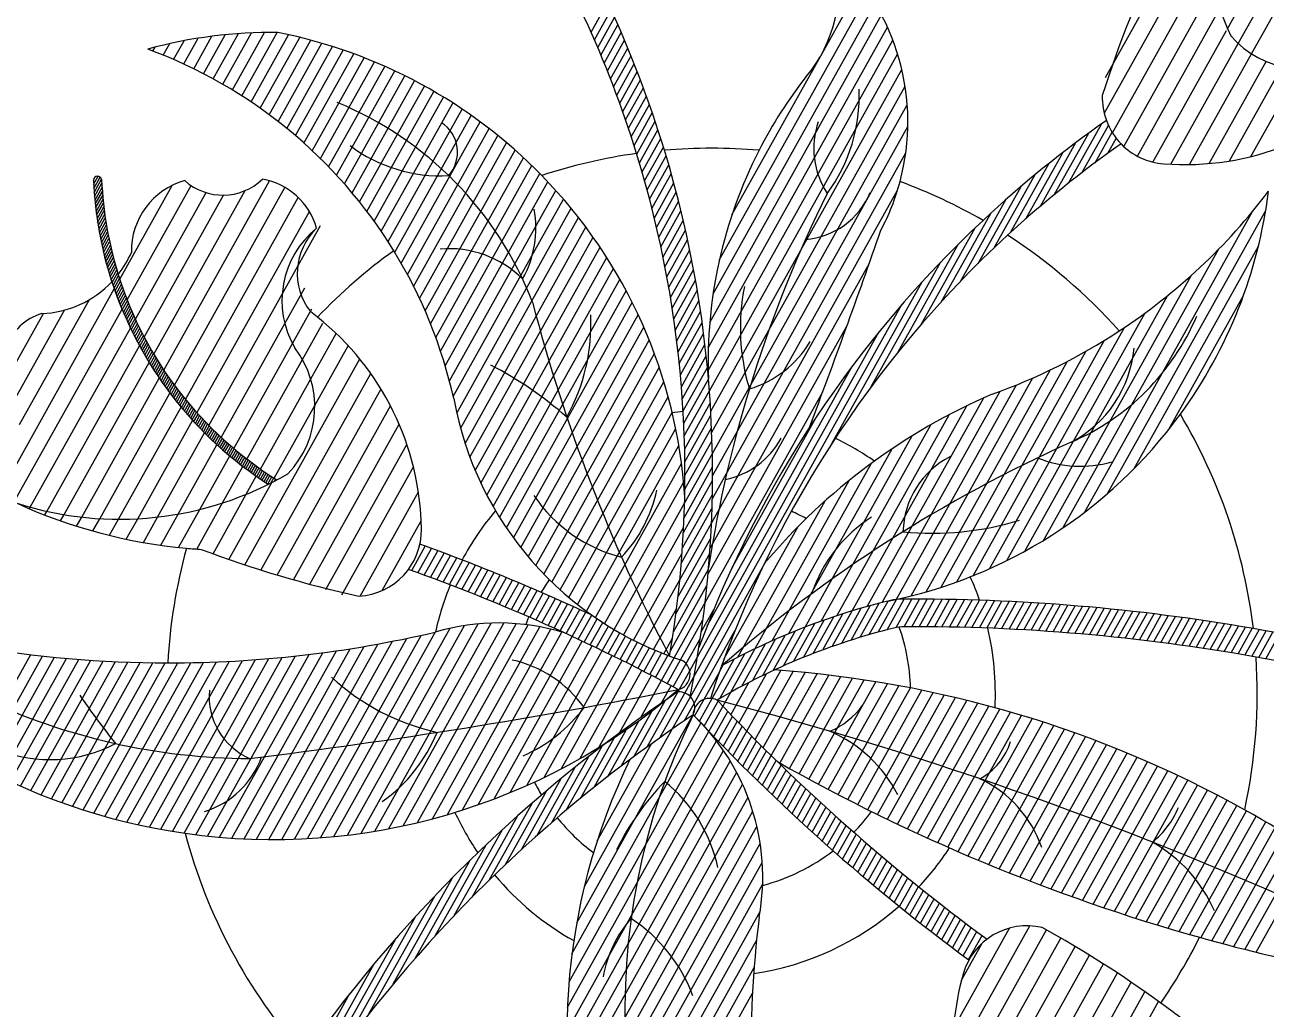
# Model space of a CAD drawing. Header units: inches. Extents: x 9636 to 21597, y -10243 to 557.
# Drawn here: x 14876.21 to 14882.52, y -8724.53 to -8719.52 of the extents above; entities that cross this region are included whole.
import ezdxf

# ---------------------------------------------------------------- set-up
doc = ezdxf.new("R2010")
doc.units = ezdxf.units.IN
doc.header["$MEASUREMENT"] = 0
for name, color, linetype in [('COTA', 254, 'Continuous'), ('vflor', 10, 'Continuous'), ('vflor2', 50, 'Continuous'), ('Vflores5', 230, 'Continuous'), ('vfolha', 72, 'Continuous'), ('vfolha3', 86, 'Continuous')]:
    doc.layers.add(name, color=color, linetype=linetype)

# ---------------------------------------------------------------- blocks, each defined once
blk = doc.blocks.new('FF')
at = {"layer": 'COTA', "color": 252, "linetype": 'Continuous', "lineweight": -3, "true_color": 0x939598}
for p, q in [((14879.8045, -8720.4885), (14880.4632, -8719.3095)), ((14879.7407, -8720.7178), (14880.4993, -8719.3601)), ((14879.7087, -8720.8902), (14880.5335, -8719.414)), ((14879.6919, -8721.0353), (14880.5657, -8719.4714)), ((14879.6847, -8721.1634), (14880.5957, -8719.5329)), ((14879.6841, -8721.2795), (14880.6231, -8719.599)), ((14879.6904, -8721.3834), (14880.6476, -8719.6703)), ((14879.6972, -8721.4865), (14880.6686, -8719.7478)), ((14879.7022, -8721.5927), (14880.6853, -8719.8331)), ((14879.7053, -8721.7023), (14880.6964, -8719.9284)), ((14879.7062, -8721.8157), (14880.6994, -8720.0382)), ((14879.7048, -8721.9334), (14880.6892, -8720.1716)), ((14879.7007, -8722.0559), (14880.6474, -8720.3615)), ((14879.6936, -8722.1837), (14880.5036, -8720.734)), ((14879.6831, -8722.3177), (14880.3894, -8721.0535)), ((14879.6685, -8722.459), (14880.2667, -8721.3883)), ((14879.649, -8722.6089), (14879.7125, -8722.4953))]:
    blk.add_line(p, q, dxfattribs=at)
at = {"layer": 'vflor', "color": 252, "linetype": 'Continuous', "lineweight": -3, "true_color": 0x939598}
for p, q in [((14881.7042, -8719.7887), (14882.1831, -8718.9315)), ((14881.6979, -8719.9726), (14882.1963, -8719.0807)), ((14882.4469, -8719.6684), (14882.7707, -8719.0887)), ((14881.7395, -8720.0708), (14882.2191, -8719.2126)), ((14882.3794, -8719.6164), (14882.6042, -8719.2141)), ((14881.7973, -8720.1402), (14882.2318, -8719.3625)), ((14882.325, -8719.5411), (14882.3883, -8719.4279)), ((14881.8664, -8720.1893), (14882.2691, -8719.4685)), ((14881.9459, -8720.2197), (14882.3196, -8719.5508)), ((14882.0363, -8720.2305), (14882.3794, -8719.6164)), ((14882.1319, -8720.2321), (14882.4469, -8719.6684)), ((14882.2314, -8720.2268), (14882.5215, -8719.7076)), ((14882.3352, -8720.2136), (14882.6033, -8719.7339)), ((14882.4442, -8720.1912), (14882.6931, -8719.7458)), ((14876.916, -8721.2775), (14877.4538, -8720.315)), ((14876.6919, -8720.8151), (14876.9586, -8720.3378)), ((14876.7297, -8720.9202), (14877.0547, -8720.3385)), ((14876.7714, -8721.0182), (14877.1309, -8720.3749)), ((14876.8166, -8721.11), (14877.2202, -8720.3876)), ((14876.8649, -8721.1963), (14877.3297, -8720.3644)), ((14876.9698, -8721.354), (14877.5317, -8720.3483)), ((14877.0259, -8721.4263), (14877.5996, -8720.3995)), ((14877.0843, -8721.4945), (14877.6563, -8720.4708)), ((14877.5181, -8720.8908), (14877.7132, -8720.5415)), ((14876.0735, -8721.9219), (14876.6642, -8720.8646)), ((14877.1448, -8721.5588), (14877.5181, -8720.8908)), ((14877.5313, -8721.0398), (14877.6326, -8720.8585)), ((14876.1826, -8721.554), (14876.5373, -8720.9191)), ((14876.1098, -8721.3389), (14876.305, -8720.9895)), ((14876.1506, -8721.9566), (14876.7034, -8720.9673)), ((14876.1544, -8721.4316), (14876.4112, -8720.9721)), ((14877.5704, -8721.1426), (14877.6693, -8720.9656)), ((14876.237, -8721.9747), (14876.7462, -8721.0634)), ((14877.2074, -8721.6194), (14877.5313, -8721.0398)), ((14877.6215, -8721.2238), (14877.7252, -8721.0382)), ((14877.272, -8721.6765), (14877.5704, -8721.1426)), ((14877.663, -8721.3222), (14877.7924, -8721.0906)), ((14876.3217, -8721.9958), (14876.7923, -8721.1536)), ((14877.6837, -8721.4579), (14877.8539, -8721.1532)), ((14876.4088, -8722.0126), (14876.8413, -8721.2385)), ((14877.3277, -8722.2677), (14877.9126, -8721.2209)), ((14877.3386, -8721.7302), (14877.6215, -8721.2238)), ((14876.4983, -8722.0251), (14876.8931, -8721.3186)), ((14877.407, -8721.7804), (14877.663, -8721.3222)), ((14877.4094, -8722.2942), (14877.9681, -8721.2942)), ((14876.5904, -8722.033), (14876.9473, -8721.3942)), ((14877.4918, -8722.3195), (14878.0204, -8721.3735)), ((14876.6853, -8722.0359), (14877.0039, -8721.4657)), ((14877.4772, -8721.8274), (14877.6837, -8721.4579)), ((14877.5748, -8722.3437), (14878.0688, -8721.4594)), ((14876.7832, -8722.0333), (14877.0626, -8721.5332)), ((14877.6584, -8722.3667), (14878.113, -8721.553)), ((14876.8845, -8722.0247), (14877.1235, -8721.597)), ((14877.74, -8722.3934), (14878.1523, -8721.6555)), ((14876.9896, -8722.0093), (14877.1864, -8721.6572)), ((14877.0992, -8721.9859), (14877.2512, -8721.7139)), ((14877.2139, -8721.9532), (14877.3179, -8721.7673)), ((14877.821, -8722.4211), (14878.1854, -8721.7689)), ((14877.3352, -8721.9089), (14877.3864, -8721.8173)), ((14877.2466, -8722.2401), (14877.465, -8721.8493)), ((14877.9142, -8722.427), (14878.2107, -8721.8963)), ((14877.0831, -8722.1875), (14877.2139, -8721.9532)), ((14877.1662, -8722.2114), (14877.3352, -8721.9089)), ((14876.2327, -8721.9824), (14876.237, -8721.9747)), ((14876.3114, -8722.0143), (14876.3217, -8721.9958)), ((14876.3914, -8722.0438), (14876.4088, -8722.0126)), ((14876.4727, -8722.0709), (14876.4983, -8722.0251)), ((14876.5555, -8722.0955), (14876.5904, -8722.033)), ((14876.7252, -8722.1371), (14876.7832, -8722.0333)), ((14876.8123, -8722.154), (14876.8845, -8722.0247)), ((14876.9009, -8722.168), (14876.9896, -8722.0093)), ((14876.9912, -8722.1792), (14877.0992, -8721.9859)), ((14876.6396, -8722.1176), (14876.6853, -8722.0359)), ((14878.0266, -8722.3985), (14878.225, -8722.0434)), ((14880.9296, -8724.8018), (14881.3196, -8724.1037)), ((14880.9317, -8724.6254), (14881.2167, -8724.1152)), ((14880.9447, -8724.9475), (14881.4045, -8724.1246)), ((14880.9705, -8725.074), (14881.4777, -8724.1662)), ((14880.972, -8724.3806), (14881.0773, -8724.192)), ((14881.004, -8725.1867), (14881.5504, -8724.2089)), ((14881.0436, -8725.2886), (14881.6224, -8724.2527)), ((14881.0881, -8725.3817), (14881.6938, -8724.2975)), ((14881.4704, -8724.8701), (14881.7647, -8724.3434)), ((14881.606, -8724.8001), (14881.8349, -8724.3904)), ((14881.713, -8724.7813), (14881.9045, -8724.4385)), ((14881.8159, -8724.7698), (14881.9736, -8724.4877))]:
    blk.add_line(p, q, dxfattribs=at)
at = {"layer": 'vflor', "color": 252, "lineweight": -3, "true_color": 0x939598}
for centre, radius, start, end in [((14883.8861, -8718.8566), 1.7046, 157.05329, 205.02405), ((14887.178, -8721.619), 5.7583, 154.09328, 162.43063), ((14882.713, -8719.2527), 0.4935, 221.17649, 302.17519), ((14882.107, -8718.8283), 1.404, 265.64065, 318.02258), ((14882.0256, -8719.8917), 0.3375, 178.14319, 200.25563), ((14882.0256, -8719.8917), 0.3375, 224.24013, 265.69533), ((14877.1241, -8720.672), 0.373, 105.8541, 181.10182), ((14877.216, -8720.0981), 0.2895, 227.98115, 313.96823), ((14877.3566, -8720.6508), 0.3496, 15.781, 80.04109), ((14877.99, -8720.924), 0.4731, 128.8848, 210.51097), ((14877.9096, -8720.7848), 0.3152, 133.41083, 218.53825), ((14876.2743, -8720.4694), 0.521, 321.88237, 336.24752), ((14876.2743, -8720.4694), 0.521, 272.31267, 316.46172), ((14876.3753, -8721.2563), 0.2781, 106.71569, 213.22653), ((14876.8223, -8722.1057), 1.404, 51.42971, 53.21682), ((14876.8223, -8722.1057), 1.404, 0.8349, 51.42971), ((14877.1902, -8721.4638), 0.4935, 316.37073, 37.36943), ((14876.6895, -8720.3313), 1.7046, 252.24753, 300.2183), ((14877.2749, -8719.5264), 2.668, 245.53103, 264.76818), ((14877.8888, -8722.0904), 0.3375, 273.33743, 0.88958), ((14877.2749, -8719.5264), 2.668, 264.76818, 266.36866), ((14879.1425, -8716.8028), 5.7583, 249.28752, 257.62488), ((14881.3052, -8724.4409), 0.3375, 76.78647, 164.33861), ((14878.5972, -8729.1523), 5.7583, 53.95722, 61.07391), ((14882.3318, -8724.7301), 1.404, 164.28393, 205.57582), ((14878.5972, -8729.1523), 5.7583, 52.73656, 53.95722)]:
    blk.add_arc(centre, radius, start, end, dxfattribs=at)
at = {"layer": 'vflor2', "color": 252, "linetype": 'Continuous', "lineweight": -3, "true_color": 0x939598}
for p, q in [((14876.5579, -8720.3119), (14876.5677, -8720.2946)), ((14876.559, -8720.3331), (14876.5822, -8720.2915)), ((14876.5603, -8720.3538), (14876.5925, -8720.2961)), ((14876.5617, -8720.3742), (14876.5996, -8720.3065)), ((14876.5634, -8720.3943), (14876.6008, -8720.3274)), ((14876.5652, -8720.4141), (14876.602, -8720.3482)), ((14876.5672, -8720.4335), (14876.6035, -8720.3686)), ((14876.5694, -8720.4527), (14876.6051, -8720.3888)), ((14876.5717, -8720.4716), (14876.6069, -8720.4085)), ((14876.5741, -8720.4902), (14876.6089, -8720.428)), ((14876.5768, -8720.5085), (14876.611, -8720.4472)), ((14876.5795, -8720.5266), (14876.6133, -8720.4661)), ((14876.5824, -8720.5445), (14876.6158, -8720.4847)), ((14876.5854, -8720.5621), (14876.6184, -8720.503)), ((14876.5886, -8720.5795), (14876.6212, -8720.5211)), ((14876.5918, -8720.5967), (14876.6241, -8720.5389)), ((14876.5952, -8720.6137), (14876.6271, -8720.5566)), ((14876.5987, -8720.6304), (14876.6303, -8720.5739)), ((14876.6023, -8720.647), (14876.6336, -8720.5911)), ((14876.606, -8720.6634), (14876.637, -8720.608)), ((14876.6099, -8720.6795), (14876.6405, -8720.6247)), ((14876.6138, -8720.6956), (14876.6441, -8720.6413)), ((14876.6178, -8720.7114), (14876.6479, -8720.6576)), ((14876.6219, -8720.727), (14876.6517, -8720.6737)), ((14876.6261, -8720.7425), (14876.6557, -8720.6897)), ((14876.6304, -8720.7579), (14876.6597, -8720.7055)), ((14876.6348, -8720.773), (14876.6639, -8720.7211)), ((14876.6393, -8720.788), (14876.6681, -8720.7365)), ((14876.6439, -8720.8029), (14876.6724, -8720.7518)), ((14876.6485, -8720.8176), (14876.6769, -8720.7669)), ((14876.6533, -8720.8322), (14876.6814, -8720.7818)), ((14876.6581, -8720.8466), (14876.686, -8720.7966)), ((14876.663, -8720.8609), (14876.6907, -8720.8113)), ((14876.6679, -8720.875), (14876.6954, -8720.8258)), ((14876.6729, -8720.889), (14876.7003, -8720.8401)), ((14876.6781, -8720.9029), (14876.7052, -8720.8544)), ((14876.6832, -8720.9167), (14876.7102, -8720.8684)), ((14876.6885, -8720.9303), (14876.7153, -8720.8824)), ((14876.6938, -8720.9438), (14876.7204, -8720.8962)), ((14876.6992, -8720.9572), (14876.7256, -8720.9099)), ((14876.7047, -8720.9704), (14876.7309, -8720.9234)), ((14876.7102, -8720.9836), (14876.7363, -8720.9368)), ((14876.7158, -8720.9966), (14876.7417, -8720.9501)), ((14876.7214, -8721.0095), (14876.7472, -8720.9633)), ((14876.7271, -8721.0223), (14876.7528, -8720.9764)), ((14876.7329, -8721.035), (14876.7584, -8720.9893)), ((14876.7387, -8721.0476), (14876.7641, -8721.0022)), ((14876.7446, -8721.0601), (14876.7699, -8721.0149)), ((14876.7506, -8721.0725), (14876.7757, -8721.0275)), ((14876.7566, -8721.0848), (14876.7816, -8721.04)), ((14876.7626, -8721.0969), (14876.7875, -8721.0524)), ((14876.7688, -8721.109), (14876.7935, -8721.0647)), ((14876.7749, -8721.121), (14876.7996, -8721.0769)), ((14876.7812, -8721.1329), (14876.8057, -8721.0889)), ((14876.7874, -8721.1447), (14876.8119, -8721.1009)), ((14876.7938, -8721.1563), (14876.8181, -8721.1128)), ((14876.8002, -8721.1679), (14876.8244, -8721.1246)), ((14876.8066, -8721.1794), (14876.8307, -8721.1363)), ((14876.8131, -8721.1909), (14876.8371, -8721.1479)), ((14876.8196, -8721.2022), (14876.8435, -8721.1594)), ((14876.8262, -8721.2134), (14876.85, -8721.1708)), ((14876.8329, -8721.2245), (14876.8566, -8721.1821)), ((14876.8396, -8721.2356), (14876.8632, -8721.1933)), ((14876.8463, -8721.2466), (14876.8698, -8721.2045)), ((14876.8531, -8721.2575), (14876.8765, -8721.2155)), ((14876.8599, -8721.2683), (14876.8833, -8721.2265)), ((14876.8668, -8721.279), (14876.8901, -8721.2373)), ((14876.8737, -8721.2896), (14876.8969, -8721.2481)), ((14876.8807, -8721.3002), (14876.9038, -8721.2588)), ((14876.8877, -8721.3106), (14876.9107, -8721.2694)), ((14876.8947, -8721.321), (14876.9177, -8721.2799)), ((14876.9018, -8721.3314), (14876.9247, -8721.2904)), ((14876.909, -8721.3416), (14876.9318, -8721.3008)), ((14876.9162, -8721.3518), (14876.9389, -8721.3111)), ((14876.9234, -8721.3618), (14876.9461, -8721.3213)), ((14876.9307, -8721.3718), (14876.9533, -8721.3314)), ((14876.938, -8721.3818), (14876.9605, -8721.3414)), ((14876.9454, -8721.3916), (14876.9678, -8721.3514)), ((14876.9528, -8721.4014), (14876.9752, -8721.3613)), ((14876.9602, -8721.4111), (14876.9826, -8721.3711)), ((14876.9677, -8721.4208), (14876.99, -8721.3809)), ((14876.9752, -8721.4303), (14876.9974, -8721.3905)), ((14876.9828, -8721.4398), (14877.0049, -8721.4001)), ((14876.9904, -8721.4492), (14877.0125, -8721.4097)), ((14876.998, -8721.4586), (14877.0201, -8721.4191)), ((14877.0057, -8721.4679), (14877.0277, -8721.4285)), ((14877.0134, -8721.4771), (14877.0354, -8721.4378)), ((14877.0212, -8721.4862), (14877.0431, -8721.447)), ((14877.029, -8721.4953), (14877.0508, -8721.4562)), ((14877.0368, -8721.5043), (14877.0586, -8721.4653)), ((14877.0447, -8721.5132), (14877.0664, -8721.4743)), ((14877.0526, -8721.5221), (14877.0743, -8721.4833)), ((14877.0606, -8721.5309), (14877.0822, -8721.4921)), ((14877.0685, -8721.5396), (14877.0901, -8721.501)), ((14877.0766, -8721.5483), (14877.0981, -8721.5097)), ((14877.0846, -8721.5569), (14877.1061, -8721.5184)), ((14877.0927, -8721.5654), (14877.1142, -8721.527)), ((14877.1009, -8721.5739), (14877.1223, -8721.5355)), ((14877.109, -8721.5823), (14877.1304, -8721.544)), ((14877.1172, -8721.5906), (14877.1386, -8721.5524)), ((14877.1255, -8721.5989), (14877.1468, -8721.5608)), ((14877.1337, -8721.6071), (14877.155, -8721.569)), ((14877.1421, -8721.6153), (14877.1633, -8721.5773)), ((14877.1504, -8721.6234), (14877.1716, -8721.5854)), ((14877.1588, -8721.6314), (14877.18, -8721.5935)), ((14877.1672, -8721.6394), (14877.1883, -8721.6015)), ((14877.1756, -8721.6473), (14877.1968, -8721.6095)), ((14877.1841, -8721.6551), (14877.2052, -8721.6174)), ((14877.1927, -8721.6629), (14877.2137, -8721.6252)), ((14877.2012, -8721.6706), (14877.2222, -8721.633)), ((14877.2098, -8721.6783), (14877.2308, -8721.6407)), ((14877.2184, -8721.6859), (14877.2394, -8721.6483)), ((14877.2271, -8721.6934), (14877.248, -8721.6559)), ((14877.2358, -8721.7009), (14877.2567, -8721.6634)), ((14877.2445, -8721.7083), (14877.2654, -8721.6709)), ((14877.2533, -8721.7156), (14877.2741, -8721.6783)), ((14877.262, -8721.7229), (14877.2829, -8721.6856)), ((14877.2709, -8721.7302), (14877.2917, -8721.6929)), ((14877.2797, -8721.7373), (14877.3005, -8721.7001)), ((14877.2886, -8721.7444), (14877.3094, -8721.7073)), ((14877.2975, -8721.7515), (14877.3183, -8721.7143)), ((14877.3065, -8721.7585), (14877.3272, -8721.7214)), ((14877.3155, -8721.7654), (14877.3362, -8721.7283)), ((14877.3245, -8721.7723), (14877.3452, -8721.7353)), ((14877.3336, -8721.7791), (14877.3542, -8721.7421)), ((14877.3426, -8721.7859), (14877.3633, -8721.7489)), ((14877.3518, -8721.7926), (14877.3724, -8721.7556)), ((14877.3609, -8721.7993), (14877.3816, -8721.7623)), ((14877.3701, -8721.8058), (14877.3907, -8721.7689)), ((14877.3793, -8721.8124), (14877.3999, -8721.7755)), ((14877.3886, -8721.8188), (14877.4092, -8721.782)), ((14877.3978, -8721.8253), (14877.4184, -8721.7884)), ((14877.4072, -8721.8316), (14877.4277, -8721.7948)), ((14877.4165, -8721.8379), (14877.4371, -8721.8011)), ((14877.4259, -8721.8442), (14877.4464, -8721.8074)), ((14877.4353, -8721.8504), (14877.4558, -8721.8136)), ((14877.4447, -8721.8565), (14877.4653, -8721.8197)), ((14877.4603, -8721.8517), (14877.4747, -8721.8258)), ((14877.4783, -8721.8424), (14877.4842, -8721.8318))]:
    blk.add_line(p, q, dxfattribs=at)
at = {"layer": 'vflor2', "color": 252, "lineweight": -3, "true_color": 0x939598}
for centre, radius, start, end in [((14876.579, -8720.3128), 0.0215, 14.40115, 170.54286), ((14878.4969, -8720.2255), 1.9409, 182.472, 198.09177), ((14878.4969, -8720.2255), 1.8989, 182.472, 197.32419), ((14878.4969, -8720.2255), 1.9409, 198.09177, 237.26438), ((14878.4969, -8720.2255), 1.8989, 197.32419, 238.00077)]:
    blk.add_arc(centre, radius, start, end, dxfattribs=at)
at = {"layer": 'Vflores5', "color": 252, "lineweight": -3, "true_color": 0x939598}
blk.add_arc((14882.0256, -8719.8917), 0.3375, 200.25563, 224.24013, dxfattribs=at)
at = {"layer": 'vfolha', "color": 252, "linetype": 'Continuous', "lineweight": -3, "true_color": 0x939598}
for p, q in [((14877.1181, -8719.77), (14877.2287, -8719.572)), ((14877.1676, -8719.7964), (14877.2962, -8719.5663)), ((14877.2166, -8719.824), (14877.3626, -8719.5626)), ((14877.2649, -8719.8526), (14877.428, -8719.5608)), ((14877.3126, -8719.8824), (14877.4923, -8719.5607)), ((14877.3597, -8719.9133), (14877.5503, -8719.572)), ((14876.8608, -8719.6547), (14876.872, -8719.6346)), ((14876.9135, -8719.6755), (14876.9462, -8719.617)), ((14876.9656, -8719.6974), (14877.0189, -8719.6021)), ((14877.0171, -8719.7205), (14877.0901, -8719.5898)), ((14877.0679, -8719.7447), (14877.16, -8719.5798)), ((14877.4061, -8719.9453), (14877.6073, -8719.5853)), ((14877.4519, -8719.9785), (14877.6635, -8719.5997)), ((14877.4971, -8720.0128), (14877.7192, -8719.6153)), ((14877.5416, -8720.0482), (14877.7741, -8719.632)), ((14877.5855, -8720.0849), (14877.8285, -8719.6499)), ((14877.6287, -8720.1227), (14877.8822, -8719.669)), ((14877.6712, -8720.1617), (14877.9352, -8719.6891)), ((14877.713, -8720.2019), (14877.9877, -8719.7103)), ((14877.7542, -8720.2434), (14878.0396, -8719.7326)), ((14877.7946, -8720.2861), (14878.0908, -8719.756)), ((14877.8344, -8720.3302), (14878.1415, -8719.7805)), ((14877.8733, -8720.3755), (14878.1915, -8719.8061)), ((14877.9116, -8720.4223), (14878.241, -8719.8327)), ((14877.949, -8720.4704), (14878.2898, -8719.8604)), ((14877.9856, -8720.52), (14878.3381, -8719.8892)), ((14878.0214, -8720.5711), (14878.3858, -8719.919)), ((14878.0563, -8720.6238), (14878.4328, -8719.9499)), ((14878.0903, -8720.6781), (14878.4793, -8719.9819)), ((14878.1233, -8720.7341), (14878.5251, -8720.015)), ((14878.1554, -8720.7918), (14878.5703, -8720.0492)), ((14878.1864, -8720.8514), (14878.615, -8720.0844)), ((14878.2164, -8720.913), (14878.659, -8720.1208)), ((14878.2451, -8720.9767), (14878.7023, -8720.1584)), ((14878.2726, -8721.0425), (14878.745, -8720.1971)), ((14878.2988, -8721.1108), (14878.7871, -8720.2369)), ((14878.3236, -8721.1816), (14878.8285, -8720.2779)), ((14878.3468, -8721.2552), (14878.8692, -8720.3202)), ((14878.3683, -8721.3318), (14878.9093, -8720.3636)), ((14878.388, -8721.4117), (14878.9486, -8720.4084)), ((14878.4054, -8721.4958), (14878.9872, -8720.4544)), ((14878.4253, -8721.5752), (14879.0251, -8720.5018)), ((14881.597, -8722.0008), (14882.4519, -8720.4708)), ((14881.7151, -8721.9046), (14882.5189, -8720.4661)), ((14878.4479, -8721.65), (14879.0622, -8720.5505)), ((14878.4727, -8721.7207), (14879.0985, -8720.6006)), ((14878.4995, -8721.7879), (14879.134, -8720.6522)), ((14878.5281, -8721.8518), (14879.1687, -8720.7053)), ((14881.4893, -8722.0785), (14882.2815, -8720.6607)), ((14881.8502, -8721.778), (14882.4818, -8720.6475)), ((14878.5584, -8721.9127), (14879.2025, -8720.76)), ((14878.5902, -8721.9709), (14879.2354, -8720.8163)), ((14881.3887, -8722.1434), (14882.1425, -8720.7943)), ((14878.6234, -8722.0266), (14879.2673, -8720.8743)), ((14882.024, -8721.582), (14882.406, -8720.8983)), ((14878.658, -8722.0799), (14879.2982, -8720.9341)), ((14881.2935, -8722.1986), (14882.0194, -8720.8995)), ((14878.6938, -8722.1309), (14879.328, -8720.9958)), ((14881.2027, -8722.2461), (14881.9063, -8720.9867)), ((14878.7308, -8722.1798), (14879.3568, -8721.0595)), ((14881.1153, -8722.2873), (14881.8004, -8721.0611)), ((14878.769, -8722.2267), (14879.3843, -8721.1254)), ((14881.0309, -8722.3232), (14881.7, -8721.1256)), ((14878.8082, -8722.2716), (14879.4106, -8721.1935)), ((14880.9491, -8722.3544), (14881.604, -8721.1823)), ((14878.8485, -8722.3146), (14879.4355, -8721.264)), ((14880.7921, -8722.4052), (14881.4224, -8721.2772)), ((14880.8696, -8722.3816), (14881.5117, -8721.2325)), ((14878.8898, -8722.3559), (14879.4589, -8721.3372)), ((14880.7164, -8722.4256), (14881.3357, -8721.3171)), ((14880.5687, -8722.4596), (14881.1692, -8721.3849)), ((14880.6425, -8722.4426), (14881.2514, -8721.3528)), ((14878.9321, -8722.3953), (14879.4808, -8721.4132)), ((14880.4163, -8722.5022), (14880.9992, -8721.4589)), ((14880.4931, -8722.4798), (14881.0862, -8721.4182)), ((14878.9753, -8722.4331), (14879.5009, -8721.4924)), ((14880.3381, -8722.527), (14880.9095, -8721.5042)), ((14879.0195, -8722.4691), (14879.519, -8721.5751)), ((14880.2585, -8722.5543), (14880.8168, -8721.555)), ((14880.1774, -8722.5843), (14880.7206, -8721.6122)), ((14879.0646, -8722.5035), (14879.535, -8721.6616)), ((14880.0946, -8722.6174), (14880.62, -8721.677)), ((14879.1106, -8722.5362), (14879.5485, -8721.7525)), ((14880.0099, -8722.6538), (14880.5141, -8721.7515)), ((14879.9232, -8722.6939), (14880.4012, -8721.8384)), ((14879.1576, -8722.5674), (14879.5592, -8721.8485)), ((14879.2054, -8722.5969), (14879.5641, -8721.9549)), ((14879.8342, -8722.7381), (14880.2787, -8721.9425)), ((14879.2541, -8722.6248), (14879.5594, -8722.0785)), ((14879.7644, -8722.7479), (14880.1414, -8722.0731)), ((14879.3038, -8722.6511), (14879.5515, -8722.2078)), ((14879.9604, -8722.2819), (14879.9761, -8722.2537)), ((14879.3543, -8722.6759), (14879.5399, -8722.3437)), ((14879.4057, -8722.699), (14879.5239, -8722.4874)), ((14877.7809, -8723.6496), (14878.3729, -8722.5901)), ((14877.8494, -8723.6422), (14878.4447, -8722.5767)), ((14877.9188, -8723.633), (14878.5138, -8722.5682)), ((14877.9892, -8723.6222), (14878.5804, -8722.5641)), ((14878.0607, -8723.6095), (14878.6449, -8722.5638)), ((14878.1332, -8723.5949), (14878.7075, -8722.567)), ((14878.2068, -8723.5782), (14878.7682, -8722.5734)), ((14878.2817, -8723.5594), (14878.8273, -8722.5828)), ((14878.3578, -8723.5382), (14878.8848, -8722.5951)), ((14877.5153, -8723.6645), (14878.0785, -8722.6566)), ((14877.5805, -8723.6629), (14878.151, -8722.6419)), ((14877.6465, -8723.66), (14878.2241, -8722.6263)), ((14877.7133, -8723.6556), (14878.2978, -8722.6093)), ((14878.4354, -8723.5145), (14878.9407, -8722.6101)), ((14878.5145, -8723.488), (14878.9928, -8722.632)), ((14878.5953, -8723.4586), (14879.0438, -8722.6558)), ((14879.458, -8722.7205), (14879.5027, -8722.6404)), ((14875.9357, -8723.2678), (14876.2392, -8722.7245)), ((14877.1389, -8723.6473), (14877.6551, -8722.7234)), ((14877.2, -8723.6531), (14877.7244, -8722.7146)), ((14877.2617, -8723.6578), (14877.7941, -8722.7049)), ((14877.3241, -8723.6614), (14877.8644, -8722.6943)), ((14877.3871, -8723.6637), (14877.9352, -8722.6827)), ((14877.4508, -8723.6647), (14878.0065, -8722.6701)), ((14878.6779, -8723.4259), (14879.0947, -8722.6799)), ((14878.7625, -8723.3895), (14879.1454, -8722.7043)), ((14878.8494, -8723.3491), (14879.196, -8722.729)), ((14875.9851, -8723.2946), (14876.2997, -8722.7314)), ((14876.0349, -8723.3205), (14876.3605, -8722.7377)), ((14876.0853, -8723.3455), (14876.4216, -8722.7435)), ((14876.1361, -8723.3697), (14876.4831, -8722.7485)), ((14876.1874, -8723.393), (14876.545, -8722.753)), ((14876.2392, -8723.4154), (14876.6071, -8722.7569)), ((14876.2915, -8723.4369), (14876.6697, -8722.7601)), ((14876.3443, -8723.4575), (14876.7326, -8722.7626)), ((14876.3976, -8723.4773), (14876.7959, -8722.7645)), ((14876.4514, -8723.4961), (14876.8595, -8722.7658)), ((14876.5058, -8723.514), (14876.9235, -8722.7663)), ((14876.5606, -8723.531), (14876.9879, -8722.7662)), ((14876.6159, -8723.5471), (14877.0527, -8722.7653)), ((14876.6718, -8723.5622), (14877.1179, -8722.7637)), ((14876.7282, -8723.5764), (14877.1836, -8722.7614)), ((14876.7852, -8723.5895), (14877.2496, -8722.7584)), ((14876.8427, -8723.6017), (14877.3161, -8722.7546)), ((14876.9008, -8723.6129), (14877.383, -8722.75)), ((14876.9594, -8723.6231), (14877.4503, -8722.7446)), ((14877.0187, -8723.6322), (14877.5181, -8722.7383)), ((14877.0785, -8723.6403), (14877.5864, -8722.7313)), ((14878.9389, -8723.3041), (14879.2463, -8722.7539)), ((14879.0314, -8723.2537), (14879.2966, -8722.7791)), ((14879.1274, -8723.1971), (14879.3467, -8722.8046)), ((14879.2332, -8723.1229), (14879.3966, -8722.8304)), ((14879.8404, -8723.0722), (14879.9803, -8722.8219)), ((14879.8813, -8723.1142), (14880.0542, -8722.8049)), ((14879.9224, -8723.1558), (14880.1157, -8722.8099)), ((14879.9636, -8723.1971), (14880.1768, -8722.8156)), ((14880.0051, -8723.2382), (14880.2377, -8722.8219)), ((14880.0485, -8723.2756), (14880.2981, -8722.8288)), ((14880.0974, -8723.3031), (14880.3583, -8722.8363)), ((14880.1466, -8723.3303), (14880.4181, -8722.8444)), ((14880.1959, -8723.3572), (14880.4775, -8722.8531)), ((14879.3414, -8723.0442), (14879.4464, -8722.8564)), ((14879.447, -8722.9704), (14879.496, -8722.8828)), ((14879.7592, -8722.9874), (14879.7993, -8722.9157)), ((14879.7997, -8723.03), (14879.8912, -8722.8663)), ((14880.2453, -8723.3838), (14880.5367, -8722.8624)), ((14880.295, -8723.4101), (14880.5955, -8722.8722)), ((14880.3448, -8723.4361), (14880.654, -8722.8827)), ((14880.3947, -8723.4619), (14880.7122, -8722.8937)), ((14880.4448, -8723.4873), (14880.7701, -8722.9052)), ((14880.4951, -8723.5125), (14880.8276, -8722.9173)), ((14880.5455, -8723.5374), (14880.8849, -8722.93)), ((14880.5961, -8723.562), (14880.9419, -8722.9431)), ((14880.6468, -8723.5863), (14880.9985, -8722.9569)), ((14880.6977, -8723.6104), (14881.0549, -8722.9711)), ((14879.0158, -8724.0876), (14879.6053, -8723.0325)), ((14880.7488, -8723.6341), (14881.1109, -8722.9859)), ((14880.8, -8723.6576), (14881.1667, -8723.0012)), ((14880.8514, -8723.6807), (14881.2222, -8723.0171)), ((14880.903, -8723.7036), (14881.2774, -8723.0334)), ((14878.9915, -8724.2461), (14879.6471, -8723.0728)), ((14879.0545, -8723.9031), (14879.5016, -8723.1029)), ((14880.9547, -8723.7262), (14881.3323, -8723.0503)), ((14881.0065, -8723.7485), (14881.3869, -8723.0677)), ((14881.0586, -8723.7705), (14881.4413, -8723.0855)), ((14881.1108, -8723.7922), (14881.4953, -8723.1039)), ((14878.9688, -8724.5171), (14879.7258, -8723.1622)), ((14878.9768, -8724.3878), (14879.6876, -8723.1155)), ((14881.1631, -8723.8136), (14881.5491, -8723.1228)), ((14881.2157, -8723.8347), (14881.6026, -8723.1422)), ((14881.2684, -8723.8555), (14881.6558, -8723.1621)), ((14878.9662, -8724.6369), (14879.7622, -8723.2123)), ((14879.12, -8723.6708), (14879.3954, -8723.1779)), ((14881.3212, -8723.8761), (14881.7088, -8723.1825)), ((14881.3742, -8723.8963), (14881.7614, -8723.2033)), ((14881.4274, -8723.9163), (14881.8138, -8723.2247)), ((14878.9679, -8724.7491), (14879.7966, -8723.2658)), ((14881.4808, -8723.9359), (14881.866, -8723.2465)), ((14881.5343, -8723.9553), (14881.9178, -8723.2689)), ((14881.588, -8723.9743), (14881.9694, -8723.2917)), ((14878.9731, -8724.8549), (14879.829, -8723.3229)), ((14881.6418, -8723.9931), (14882.0207, -8723.315)), ((14881.6958, -8724.0115), (14882.0717, -8723.3388)), ((14878.9813, -8724.9553), (14879.8591, -8723.3842)), ((14881.75, -8724.0297), (14882.1225, -8723.363)), ((14881.8044, -8724.0476), (14882.173, -8723.3878)), ((14881.8589, -8724.0651), (14882.2232, -8723.413)), ((14878.9922, -8725.051), (14879.8867, -8723.4501)), ((14881.9136, -8724.0823), (14882.2732, -8723.4387)), ((14881.9685, -8724.0993), (14882.3229, -8723.4649)), ((14879.0053, -8725.1426), (14879.9112, -8723.5213)), ((14882.0235, -8724.1159), (14882.3723, -8723.4916)), ((14882.0787, -8724.1323), (14882.4215, -8723.5187)), ((14882.1341, -8724.1483), (14882.4704, -8723.5463)), ((14879.0205, -8725.2305), (14879.9321, -8723.599)), ((14882.1896, -8724.164), (14882.519, -8723.5744)), ((14882.2454, -8724.1794), (14882.5674, -8723.603)), ((14882.3013, -8724.1945), (14882.6155, -8723.6321)), ((14882.3573, -8724.2092), (14882.6633, -8723.6616)), ((14879.0376, -8725.3151), (14879.9485, -8723.6847)), ((14882.4136, -8724.2237), (14882.7109, -8723.6916)), ((14882.47, -8724.2378), (14882.7582, -8723.7221)), ((14879.0563, -8725.3967), (14879.959, -8723.7811)), ((14879.0766, -8725.4755), (14879.961, -8723.8927)), ((14879.0983, -8725.5518), (14879.9481, -8724.0308)), ((14879.1214, -8725.6257), (14879.9303, -8724.1778)), ((14879.1456, -8725.6974), (14879.9181, -8724.3148)), ((14879.171, -8725.7671), (14879.9095, -8724.4455))]:
    blk.add_line(p, q, dxfattribs=at)
at = {"layer": 'vfolha', "color": 252, "lineweight": -3, "true_color": 0x939598}
for centre, radius, start, end in [((14879.6319, -8719.3234), 0.7183, 320.08896, 12.89793), ((14879.5272, -8720.0155), 1.1724, 344.99524, 46.64541), ((14877.4636, -8721.9571), 2.3966, 89.21709, 105.22971), ((14876.9961, -8722.0857), 2.5741, 44.30768, 78.79327), ((14875.9818, -8721.961), 2.4681, 31.52738, 69.79994), ((14882.0332, -8721.2322), 2.3495, 141.95573, 152.83196), ((14879.624, -8719.8853), 0.8282, 323.43806, 2.52958), ((14877.1091, -8721.5832), 1.8037, 21.1556, 67.59219), ((14880.6362, -8720.1507), 0.4152, 160.87599, 213.29576), ((14878.23, -8720.1695), 0.1794, 318.59008, 56.95683), ((14878.3219, -8719.5283), 0.761, 232.92373, 273.20598), ((14879.7038, -8722.9213), 2.7723, 97.95693, 108.19649), ((14879.7038, -8722.9213), 2.7723, 85.05275, 95.01126), ((14882.0332, -8721.2322), 2.3495, 152.83196, 182.14409), ((14876.9961, -8722.0857), 2.5741, 3.66656, 44.30768), ((14879.5272, -8720.0155), 1.1724, 332.04342, 344.99524), ((14879.7038, -8722.9213), 2.7723, 60.19159, 69.83171), ((14886.083, -8723.2612), 6.4713, 153.54839, 171.30223), ((14880.1472, -8720.2234), 0.3911, 274.55638, 337.41109), ((14880.1078, -8718.5384), 3.0379, 303.27643, 322.96764), ((14880.1237, -8720.0716), 2.4275, 323.90188, 352.98596), ((14878.2746, -8720.5545), 0.5333, 330.8934, 10.34541), ((14840.1461, -8706.4908), 42.7971, 339.37148, 340.8003), ((14879.7038, -8722.9213), 2.7723, 41.67061, 57.18148), ((14879.7038, -8722.9213), 2.7723, 125.71259, 136.35412), ((14875.9818, -8721.961), 2.4681, 12.60703, 31.52738), ((14878.3658, -8721.1925), 0.5327, 45.30123, 94.78358), ((14880.9094, -8721.064), 1.0619, 168.52009, 196.9047), ((14886.8285, -8718.8553), 8.3013, 194.48913, 207.83908), ((14878.1085, -8721.0421), 0.9796, 331.01617, 2.7266), ((14881.0488, -8720.5265), 1.2164, 293.3029, 336.95849), ((14880.1078, -8718.5384), 3.0379, 289.61796, 303.27643), ((14879.7441, -8720.8615), 0.5326, 286.27686, 329.45114), ((14881.2502, -8721.111), 0.6018, 297.70936, 354.82862), ((14877.6952, -8722.9569), 1.9203, 48.58822, 62.59112), ((14882.3676, -8724.2761), 3.1319, 113.31973, 139.92837), ((14880.0871, -8721.1151), 1.7243, 190.26246, 251.98361), ((14879.7038, -8722.9213), 1.4407, 95.85111, 98.07437), ((14880.1237, -8720.0716), 2.4275, 281.27007, 323.90188), ((14879.7038, -8722.9213), 2.7723, 6.81744, 30.80036), ((14884.4953, -8728.2347), 7.2273, 114.22351, 131.01804), ((14879.6921, -8721.4291), 0.4117, 281.08172, 331.74389), ((14879.7038, -8722.9213), 1.4407, 55.0495, 64.22065), ((14881.1195, -8722.1123), 0.4451, 117.21791, 178.39367), ((14881.5789, -8721.1821), 0.5843, 247.88646, 285.70788), ((14878.7275, -8721.7399), 0.711, 316.54814, 347.97179), ((14879.4328, -8721.4859), 0.7667, 213.97233, 255.71546), ((14879.7038, -8722.9213), 1.4407, 139.84743, 151.90607), ((14879.7038, -8722.9213), 1.0098, 61.69843, 66.46895), ((14880.912, -8722.6498), 0.7401, 122.40816, 161.4761), ((14880.8226, -8720.6006), 1.5066, 264.36137, 287.18611), ((14879.7038, -8722.9213), 2.7723, 164.55913, 176.79475), ((14879.7038, -8722.9213), 1.0098, 145.03714, 149.40401), ((14879.7038, -8722.9213), 1.4407, 19.18563, 24.28892), ((14879.7038, -8722.9213), 1.4407, 157.49602, 167.49808), ((14876.9423, -8716.8331), 5.9333, 250.44694, 269.93744), ((14877.4715, -8720.4954), 3.1694, 217.48728, 261.89168), ((14879.7038, -8722.9213), 1.0098, 157.37171, 159.75415), ((14878.618, -8723.7039), 1.1404, 72.8676, 106.40072), ((14879.7038, -8722.9213), 1.0098, 1.55993, 19.50727), ((14879.7038, -8722.9213), 1.4407, 357.0876, 13.31408), ((14876.9423, -8716.8331), 5.9333, 269.93744, 283.1876), ((14878.5579, -8723.345), 0.6073, 35.37081, 77.66105), ((14879.5104, -8722.8237), 0.0814, 285.45639, 57.80941), ((14879.7038, -8722.9213), 2.7723, 347.6671, 3.81446), ((14878.5621, -8721.9759), 1.1723, 227.40571, 257.3454), ((14879.6145, -8728.5451), 5.757, 60.92562, 85.94647), ((14877.4716, -8720.5), 3.1648, 261.87695, 310.62159), ((14877.49, -8722.9381), 0.3433, 174.62037, 246.34256), ((14873.732, -8693.7731), 29.7009, 277.00105, 281.26119), ((14879.5356, -8722.9948), 0.0807, 333.43345, 93.89614), ((14877.366, -8720.0323), 3.2202, 244.74033, 269.75398), ((14879.8733, -8720.6066), 4.106, 214.48287, 218.75085), ((14879.6916, -8723.0305), 0.0838, 63.19089, 180.24957), ((14874.9722, -8741.2891), 18.9406, 65.27937, 75.45372), ((14878.4324, -8722.5278), 0.7759, 293.59065, 323.12009), ((14882.6546, -8724.5255), 3.3937, 153.86952, 213.04653), ((14878.8211, -8723.8565), 1.1404, 349.86087, 46.38445), ((14880.1497, -8722.7492), 0.396, 292.80645, 323.66563), ((14877.5696, -8722.8235), 0.7931, 305.16835, 338.0624), ((14880.0266, -8723.7557), 0.6985, 27.18138, 66.66738), ((14880.9071, -8723.0657), 0.3308, 298.75852, 342.2098), ((14876.3378, -8722.5388), 0.7197, 248.65251, 297.5918), ((14876.9871, -8723.0889), 0.4541, 287.50573, 339.91013), ((14882.1356, -8724.6462), 3.1694, 154.02019, 198.12555), ((14884.7814, -8714.8925), 9.6269, 240.46832, 254.34071), ((14880.8068, -8723.9048), 0.6073, 19.24312, 64.70736), ((14879.7038, -8722.9213), 1.0098, 206.5445, 210.80587), ((14880.4301, -8724.3144), 1.3513, 135.65206, 153.74461), ((14878.9773, -8723.9724), 0.7744, 12.3851, 51.08697), ((14879.7038, -8722.9213), 1.4407, 204.84738, 214.24519), ((14879.7038, -8722.9213), 1.0098, 315.57335, 323.46501), ((14881.6595, -8723.3271), 0.4512, 308.93861, 337.1299), ((14879.6145, -8728.5451), 5.757, 45.27791, 60.92562), ((14879.7038, -8722.9213), 1.0098, 218.80198, 233.35188), ((14879.7038, -8722.9213), 2.7723, 194.87533, 221.52458), ((14879.7038, -8722.9213), 1.0098, 284.74299, 307.55501), ((14879.7038, -8722.9213), 1.4407, 316.90461, 326.9413), ((14881.5806, -8724.3212), 0.7383, 23.4258, 60.59315), ((14879.7038, -8722.9213), 1.4407, 219.86062, 240.79449), ((14879.7038, -8722.9213), 1.4407, 278.46068, 311.28704), ((14879.7441, -8724.4652), 0.6028, 138.57379, 170.22048), ((14878.8442, -8724.7475), 0.8152, 20.68963, 56.67335), ((14885.8337, -8724.7727), 5.9333, 173.07399, 188.80337), ((14879.7038, -8722.9213), 2.7723, 325.38318, 333.41294), ((14884.7814, -8714.8925), 9.6269, 254.34071, 263.34396)]:
    blk.add_arc(centre, radius, start, end, dxfattribs=at)
at = {"layer": 'vfolha3', "color": 252, "linetype": 'Continuous', "lineweight": -3, "true_color": 0x939598}
for p, q in [((14879.0885, -8719.5592), (14879.1591, -8719.4329)), ((14879.1056, -8719.5979), (14879.1908, -8719.4453)), ((14879.1224, -8719.6368), (14879.2081, -8719.4834)), ((14879.139, -8719.6762), (14879.2252, -8719.5219)), ((14879.1554, -8719.7159), (14879.2421, -8719.5607)), ((14879.1716, -8719.756), (14879.2589, -8719.5998)), ((14879.1876, -8719.7964), (14879.2754, -8719.6393)), ((14879.2034, -8719.8373), (14879.2917, -8719.6792)), ((14879.2189, -8719.8785), (14879.3078, -8719.7194)), ((14879.2342, -8719.9202), (14879.3238, -8719.76)), ((14879.2493, -8719.9623), (14879.3394, -8719.801)), ((14879.2642, -8720.0048), (14879.3549, -8719.8424)), ((14879.2788, -8720.0477), (14879.3702, -8719.8841)), ((14879.2931, -8720.0911), (14879.3852, -8719.9263)), ((14879.3073, -8720.1349), (14879.4, -8719.9689)), ((14879.3211, -8720.1792), (14879.4146, -8720.012)), ((14879.3347, -8720.224), (14879.4289, -8720.0554)), ((14881.4457, -8720.3834), (14881.6196, -8720.0721)), ((14881.516, -8720.3267), (14881.684, -8720.0261)), ((14881.5844, -8720.2733), (14881.7189, -8720.0326)), ((14881.6512, -8720.2228), (14881.7378, -8720.0679)), ((14879.348, -8720.2692), (14879.4429, -8720.0993)), ((14881.3734, -8720.4438), (14881.554, -8720.1206)), ((14881.7166, -8720.1749), (14881.7591, -8720.0988)), ((14881.7806, -8720.1294), (14881.7826, -8720.1259)), ((14879.3611, -8720.315), (14879.4568, -8720.1437)), ((14879.3738, -8720.3612), (14879.4703, -8720.1885)), ((14881.2987, -8720.5084), (14881.4868, -8720.1716)), ((14879.3863, -8720.408), (14879.4836, -8720.2338)), ((14881.2213, -8720.5778), (14881.4181, -8720.2256)), ((14879.3984, -8720.4553), (14879.4966, -8720.2796)), ((14879.4103, -8720.5032), (14879.5094, -8720.3258)), ((14881.1407, -8720.653), (14881.3476, -8720.2827)), ((14879.4218, -8720.5517), (14879.5218, -8720.3726)), ((14881.0562, -8720.7352), (14881.275, -8720.3435)), ((14879.433, -8720.6007), (14879.534, -8720.42)), ((14880.9669, -8720.826), (14881.2001, -8720.4085)), ((14879.4438, -8720.6504), (14879.5458, -8720.4678)), ((14879.4544, -8720.7006), (14879.5574, -8720.5162)), ((14880.8713, -8720.9279), (14881.1225, -8720.4783)), ((14879.4645, -8720.7515), (14879.5686, -8720.5652)), ((14880.7672, -8721.045), (14881.0417, -8720.5538)), ((14879.4743, -8720.8031), (14879.5795, -8720.6148)), ((14880.6505, -8721.1849), (14880.9572, -8720.636)), ((14879.4837, -8720.8554), (14879.5901, -8720.665)), ((14879.4927, -8720.9084), (14879.6003, -8720.7158)), ((14879.5012, -8720.9621), (14879.6101, -8720.7672)), ((14880.5117, -8721.3643), (14880.8679, -8720.7267)), ((14879.5094, -8721.0166), (14879.6196, -8720.8194)), ((14880.3134, -8721.6501), (14880.7726, -8720.8282)), ((14879.5171, -8721.0719), (14879.6287, -8720.8722)), ((14879.5243, -8721.128), (14879.6374, -8720.9257)), ((14879.6116, -8722.837), (14880.6691, -8720.9443)), ((14879.5311, -8721.185), (14879.6456, -8720.98)), ((14879.5373, -8721.243), (14879.6535, -8721.0351)), ((14879.6293, -8722.7363), (14880.5537, -8721.0818)), ((14879.543, -8721.3018), (14879.6609, -8721.0909)), ((14879.5482, -8721.3617), (14879.6678, -8721.1476)), ((14879.5528, -8721.4226), (14879.6742, -8721.2052)), ((14879.5567, -8721.4845), (14879.6802, -8721.2636)), ((14879.6791, -8722.578), (14880.4182, -8721.2553)), ((14879.5601, -8721.5477), (14879.6856, -8721.323)), ((14879.5627, -8721.612), (14879.6904, -8721.3834)), ((14879.5646, -8721.6777), (14879.6947, -8721.4449)), ((14879.5658, -8721.7447), (14879.6983, -8721.5074)), ((14879.8042, -8722.2852), (14880.2343, -8721.5153)), ((14879.5661, -8721.8132), (14879.7013, -8721.5712)), ((14879.5656, -8721.8832), (14879.7037, -8721.6361)), ((14879.5641, -8721.9549), (14879.7053, -8721.7023)), ((14879.5616, -8722.0284), (14879.7061, -8721.7699)), ((14879.5581, -8722.1039), (14879.7061, -8721.8389)), ((14879.5533, -8722.1814), (14879.7053, -8721.9095)), ((14879.5473, -8722.2613), (14879.7035, -8721.9818)), ((14879.5399, -8722.3437), (14879.7007, -8722.0559)), ((14879.5309, -8722.4289), (14879.6968, -8722.1319)), ((14878.1764, -8722.297), (14878.2457, -8722.1731)), ((14878.2085, -8722.3086), (14878.2777, -8722.1847)), ((14878.2406, -8722.3203), (14878.3098, -8722.1965)), ((14878.2726, -8722.3321), (14878.3417, -8722.2084)), ((14878.3045, -8722.344), (14878.3736, -8722.2204)), ((14879.5202, -8722.5172), (14879.6918, -8722.21)), ((14878.3364, -8722.3561), (14878.4055, -8722.2324)), ((14878.3682, -8722.3682), (14878.4373, -8722.2446)), ((14878.4, -8722.3804), (14878.469, -8722.2569)), ((14878.4317, -8722.3927), (14878.5007, -8722.2693)), ((14878.4634, -8722.4051), (14878.5323, -8722.2817)), ((14879.5935, -8722.9385), (14879.9604, -8722.2819)), ((14878.495, -8722.4177), (14878.5639, -8722.2943)), ((14878.5265, -8722.4303), (14878.5954, -8722.307)), ((14878.558, -8722.443), (14878.6269, -8722.3198)), ((14878.5894, -8722.4559), (14878.6583, -8722.3327)), ((14878.6208, -8722.4688), (14878.6896, -8722.3457)), ((14879.5075, -8722.609), (14879.6855, -8722.2904)), ((14878.6521, -8722.4818), (14878.7209, -8722.3588)), ((14878.6834, -8722.495), (14878.7521, -8722.3719)), ((14878.7146, -8722.5082), (14878.7833, -8722.3852)), ((14878.7457, -8722.5216), (14878.8144, -8722.3986)), ((14878.7768, -8722.535), (14878.8455, -8722.4121)), ((14879.4925, -8722.7048), (14879.6777, -8722.3733)), ((14878.8078, -8722.5486), (14878.8765, -8722.4257)), ((14878.8388, -8722.5622), (14878.9074, -8722.4394)), ((14878.8697, -8722.576), (14878.9383, -8722.4532)), ((14878.9006, -8722.5898), (14878.9692, -8722.4671)), ((14879.5112, -8722.7404), (14879.6685, -8722.459)), ((14880.4104, -8722.6508), (14880.5083, -8722.4756)), ((14880.4572, -8722.6362), (14880.5537, -8722.4635)), ((14880.5034, -8722.6225), (14880.5986, -8722.4522)), ((14880.5492, -8722.6097), (14880.6419, -8722.4437)), ((14880.5945, -8722.5977), (14880.6813, -8722.4424)), ((14880.6392, -8722.5867), (14880.7199, -8722.4423)), ((14880.6802, -8722.5825), (14880.7585, -8722.4423)), ((14880.7189, -8722.5824), (14880.797, -8722.4425)), ((14880.7574, -8722.5824), (14880.8354, -8722.4428)), ((14880.7959, -8722.5826), (14880.8737, -8722.4433)), ((14880.8343, -8722.5829), (14880.912, -8722.4439)), ((14880.8727, -8722.5834), (14880.9502, -8722.4447)), ((14880.9109, -8722.584), (14880.9882, -8722.4456)), ((14880.9491, -8722.5848), (14881.0263, -8722.4467)), ((14880.9871, -8722.5858), (14881.0642, -8722.4479)), ((14881.0252, -8722.5868), (14881.102, -8722.4492)), ((14881.0631, -8722.588), (14881.1398, -8722.4507)), ((14881.1009, -8722.5894), (14881.1775, -8722.4523)), ((14881.1387, -8722.5909), (14881.2151, -8722.4541)), ((14881.1764, -8722.5925), (14881.2526, -8722.456)), ((14881.214, -8722.5943), (14881.2901, -8722.458)), ((14881.2515, -8722.5962), (14881.3275, -8722.4602)), ((14881.2889, -8722.5983), (14881.3648, -8722.4625)), ((14881.3263, -8722.6005), (14881.402, -8722.4649)), ((14881.3636, -8722.6028), (14881.4392, -8722.4675)), ((14881.4008, -8722.6053), (14881.4763, -8722.4702)), ((14881.438, -8722.6079), (14881.5133, -8722.473)), ((14881.475, -8722.6106), (14881.5502, -8722.476)), ((14878.9314, -8722.6038), (14878.9999, -8722.4811)), ((14878.9621, -8722.6178), (14879.0307, -8722.4952)), ((14878.9928, -8722.632), (14879.0613, -8722.5093)), ((14879.0234, -8722.6463), (14879.092, -8722.5236)), ((14880.218, -8722.7188), (14880.3223, -8722.5322)), ((14880.267, -8722.7003), (14880.3695, -8722.5168)), ((14880.3154, -8722.6828), (14880.4163, -8722.5022)), ((14880.3632, -8722.6663), (14880.4625, -8722.4885)), ((14881.512, -8722.6135), (14881.5871, -8722.4791)), ((14881.549, -8722.6165), (14881.6239, -8722.4823)), ((14881.5858, -8722.6196), (14881.6606, -8722.4857)), ((14881.6226, -8722.6229), (14881.6973, -8722.4892)), ((14881.6593, -8722.6263), (14881.7338, -8722.4928)), ((14881.6959, -8722.6298), (14881.7704, -8722.4966)), ((14881.7324, -8722.6335), (14881.8068, -8722.5004)), ((14881.7689, -8722.6373), (14881.8432, -8722.5044)), ((14881.8053, -8722.6412), (14881.8794, -8722.5086)), ((14881.8417, -8722.6452), (14881.9157, -8722.5128)), ((14881.8779, -8722.6494), (14881.9518, -8722.5172)), ((14881.9141, -8722.6537), (14881.9879, -8722.5217)), ((14881.9502, -8722.6582), (14882.0239, -8722.5263)), ((14881.9863, -8722.6627), (14882.0599, -8722.5311)), ((14882.0223, -8722.6674), (14882.0957, -8722.5359)), ((14879.054, -8722.6606), (14879.12, -8722.5426)), ((14879.0845, -8722.6751), (14879.1481, -8722.5613)), ((14879.115, -8722.6896), (14879.1766, -8722.5794)), ((14879.1454, -8722.7043), (14879.2054, -8722.5969)), ((14879.5436, -8722.7515), (14879.6574, -8722.5478)), ((14879.6132, -8722.9724), (14879.821, -8722.6005)), ((14880.0671, -8722.7817), (14880.1774, -8722.5843)), ((14880.1181, -8722.7595), (14880.2262, -8722.566)), ((14880.1684, -8722.7386), (14880.2745, -8722.5486)), ((14882.0582, -8722.6722), (14882.1316, -8722.5409)), ((14882.094, -8722.6771), (14882.1673, -8722.546)), ((14882.1298, -8722.6822), (14882.203, -8722.5513)), ((14882.1655, -8722.6874), (14882.2386, -8722.5566)), ((14882.2012, -8722.6927), (14882.2741, -8722.5621)), ((14882.2367, -8722.6981), (14882.3096, -8722.5677)), ((14882.2722, -8722.7036), (14882.345, -8722.5734)), ((14882.3077, -8722.7093), (14882.3803, -8722.5792)), ((14882.343, -8722.7151), (14882.4156, -8722.5852)), ((14882.3783, -8722.721), (14882.4508, -8722.5913)), ((14882.4136, -8722.727), (14882.4859, -8722.5975)), ((14879.1757, -8722.7191), (14879.2345, -8722.6138)), ((14879.206, -8722.7339), (14879.264, -8722.6302)), ((14879.2363, -8722.7489), (14879.2938, -8722.646)), ((14879.2665, -8722.7639), (14879.3239, -8722.6612)), ((14879.5718, -8722.7702), (14879.6445, -8722.64)), ((14879.9092, -8722.857), (14880.027, -8722.6463)), ((14879.9627, -8722.8304), (14880.0778, -8722.6244)), ((14880.0153, -8722.8053), (14880.1279, -8722.6038)), ((14882.4487, -8722.7331), (14882.521, -8722.6038)), ((14882.4838, -8722.7394), (14882.556, -8722.6102)), ((14882.5189, -8722.7458), (14882.591, -8722.6167)), ((14879.2966, -8722.7791), (14879.3543, -8722.6759)), ((14879.3267, -8722.7944), (14879.385, -8722.6899)), ((14879.3567, -8722.8097), (14879.4161, -8722.7034)), ((14879.3866, -8722.8252), (14879.4475, -8722.7163)), ((14879.4165, -8722.8408), (14879.4792, -8722.7286)), ((14879.7426, -8722.9479), (14879.8701, -8722.7199)), ((14879.7993, -8722.9157), (14879.9232, -8722.6939)), ((14879.8548, -8722.8854), (14879.9755, -8722.6694)), ((14879.4464, -8722.8564), (14879.5112, -8722.7404)), ((14879.4762, -8722.8722), (14879.5436, -8722.7515)), ((14879.5059, -8722.8881), (14879.5718, -8722.7702)), ((14879.59, -8722.8066), (14879.6293, -8722.7363)), ((14879.7042, -8722.9477), (14879.8161, -8722.7474)), ((14879.7409, -8722.8128), (14879.7611, -8722.7767)), ((14879.5376, -8722.9004), (14879.59, -8722.8066)), ((14879.5654, -8722.9197), (14879.6116, -8722.837)), ((14879.6634, -8722.9516), (14879.7409, -8722.8128)), ((14879.3739, -8723.1935), (14879.5297, -8722.9145)), ((14879.5297, -8722.9145), (14879.5376, -8722.9004)), ((14879.3084, -8723.2415), (14879.4678, -8722.9562)), ((14879.4382, -8723.1473), (14879.5654, -8722.9197)), ((14879.4678, -8722.9562), (14879.4682, -8722.9555)), ((14879.5016, -8723.1029), (14879.5935, -8722.9385)), ((14879.5641, -8723.0602), (14879.6132, -8722.9724)), ((14879.6152, -8723.0379), (14879.6634, -8722.9516)), ((14879.6399, -8723.0627), (14879.7042, -8722.9477)), ((14879.6641, -8723.0884), (14879.735, -8722.9617)), ((14879.2419, -8723.2915), (14879.3991, -8723.0101)), ((14879.6878, -8723.1152), (14879.7592, -8722.9874)), ((14879.712, -8723.1409), (14879.7835, -8723.013)), ((14879.7365, -8723.1662), (14879.8079, -8723.0384)), ((14879.105, -8723.3983), (14879.269, -8723.1049)), ((14879.1741, -8723.3437), (14879.3328, -8723.0596)), ((14879.761, -8723.1915), (14879.8323, -8723.0638)), ((14879.7855, -8723.2166), (14879.8568, -8723.0891)), ((14879.0345, -8723.4554), (14879.2071, -8723.1465)), ((14879.8102, -8723.2416), (14879.8813, -8723.1142)), ((14879.8348, -8723.2665), (14879.906, -8723.1392)), ((14879.8596, -8723.2913), (14879.9306, -8723.1641)), ((14878.9624, -8723.5154), (14879.1444, -8723.1896)), ((14879.8844, -8723.3159), (14879.9554, -8723.1889)), ((14879.9093, -8723.3405), (14879.9802, -8723.2136)), ((14878.8127, -8723.6452), (14879.0071, -8723.2972)), ((14878.8885, -8723.5786), (14879.0764, -8723.2422)), ((14879.9342, -8723.3649), (14880.0051, -8723.2382)), ((14879.9592, -8723.3893), (14880.03, -8723.2626)), ((14879.9843, -8723.4135), (14880.055, -8723.287)), ((14878.7346, -8723.7159), (14878.9364, -8723.3547)), ((14880.0094, -8723.4376), (14880.08, -8723.3112)), ((14880.0346, -8723.4616), (14880.1052, -8723.3353)), ((14880.0598, -8723.4855), (14880.1303, -8723.3593)), ((14878.654, -8723.791), (14878.8641, -8723.4151)), ((14880.0851, -8723.5093), (14880.1556, -8723.3832)), ((14880.1105, -8723.533), (14880.1809, -8723.407)), ((14878.5705, -8723.8714), (14878.79, -8723.4785)), ((14880.1359, -8723.5566), (14880.2063, -8723.4307)), ((14880.1614, -8723.58), (14880.2317, -8723.4543)), ((14880.187, -8723.6034), (14880.2572, -8723.4778)), ((14878.4835, -8723.958), (14878.714, -8723.5455)), ((14880.2126, -8723.6267), (14880.2827, -8723.5011)), ((14880.2382, -8723.6498), (14880.3083, -8723.5244)), ((14880.264, -8723.6728), (14880.334, -8723.5475)), ((14880.2897, -8723.6958), (14880.3597, -8723.5705)), ((14880.3156, -8723.7186), (14880.3855, -8723.5935)), ((14878.3924, -8724.0519), (14878.6358, -8723.6164)), ((14880.3415, -8723.7413), (14880.4114, -8723.6163)), ((14880.3674, -8723.764), (14880.4373, -8723.639)), ((14880.3935, -8723.7865), (14880.4632, -8723.6616)), ((14878.2963, -8724.1549), (14878.5551, -8723.6918)), ((14880.4195, -8723.8089), (14880.4893, -8723.6841)), ((14880.4457, -8723.8312), (14880.5154, -8723.7065)), ((14880.4719, -8723.8534), (14880.5415, -8723.7288)), ((14878.1937, -8724.2694), (14878.4715, -8723.7723)), ((14880.4981, -8723.8755), (14880.5677, -8723.7509)), ((14880.5244, -8723.8975), (14880.594, -8723.773)), ((14880.5508, -8723.9194), (14880.6203, -8723.795)), ((14878.0825, -8724.3994), (14878.3845, -8723.8588)), ((14880.5772, -8723.9411), (14880.6467, -8723.8168)), ((14880.6037, -8723.9628), (14880.6731, -8723.8386)), ((14880.6303, -8723.9844), (14880.6996, -8723.8602)), ((14880.6569, -8724.0059), (14880.7262, -8723.8818)), ((14880.6835, -8724.0272), (14880.7528, -8723.9032)), ((14880.7102, -8724.0485), (14880.7795, -8723.9246)), ((14877.9587, -8724.5518), (14878.2935, -8723.9526)), ((14880.737, -8724.0697), (14880.8062, -8723.9458)), ((14880.7638, -8724.0907), (14880.833, -8723.9669)), ((14880.7907, -8724.1117), (14880.8599, -8723.9879)), ((14880.8177, -8724.1325), (14880.8868, -8724.0089)), ((14880.8447, -8724.1533), (14880.9137, -8724.0297)), ((14880.8717, -8724.1739), (14880.9408, -8724.0504)), ((14877.8145, -8724.7408), (14878.1976, -8724.0552)), ((14880.8989, -8724.1945), (14880.9678, -8724.071)), ((14880.926, -8724.2149), (14880.995, -8724.0915)), ((14880.9533, -8724.2353), (14881.0222, -8724.1119)), ((14877.6808, -8724.9111), (14878.0954, -8724.169)), ((14880.9805, -8724.2555), (14881.0494, -8724.1322)), ((14881.0079, -8724.2757), (14881.0768, -8724.1524)), ((14877.6568, -8724.885), (14877.9849, -8724.2977)), ((14877.6309, -8724.8623), (14877.8626, -8724.4475))]:
    blk.add_line(p, q, dxfattribs=at)
at = {"layer": 'vfolha3', "color": 252, "lineweight": -3, "true_color": 0x939598}
for centre, radius, start, end in [((14874.0416, -8721.8061), 5.6646, 16.89733, 24.93281), ((14874.0416, -8721.8061), 5.5245, 17.16448, 24.8657), ((14884.9493, -8724.6548), 5.6646, 124.89197, 133.05709), ((14884.9493, -8724.6548), 5.5245, 124.95907, 132.65017), ((14874.0416, -8721.8061), 5.5245, 350.35276, 17.16448), ((14874.0416, -8721.8061), 5.6646, 348.48249, 16.89733), ((14884.9493, -8724.6548), 5.6646, 133.05709, 159.68177), ((14884.9493, -8724.6548), 5.5245, 132.65017, 161.99051), ((14874.8319, -8731.6112), 10.0365, 64.87247, 70.28062), ((14874.8319, -8731.6112), 9.8964, 61.64449, 70.34812), ((14881.433, -8725.8478), 3.4967, 103.58519, 118.73235), ((14880.6665, -8722.6759), 0.2335, 90.35786, 103.58519), ((14880.7277, -8732.4788), 10.0365, 80.08134, 90.35786), ((14881.433, -8725.8478), 3.3566, 103.88107, 120.50045), ((14880.6837, -8722.816), 0.2335, 90.2608, 103.88107), ((14880.7277, -8732.4788), 9.8964, 79.86031, 90.2608), ((14880.7277, -8732.4788), 10.0365, 75.37108, 80.08134), ((14880.7342, -8732.4479), 9.8648, 75.30166, 79.86568), ((14883.5733, -8728.9848), 7.2938, 123.6648, 145.26239), ((14886.9476, -8716.1855), 9.8964, 223.16554, 233.79715), ((14883.5733, -8728.9848), 7.1537, 123.6648, 145.36588), ((14886.9476, -8716.1855), 10.0365, 223.00366, 233.72965)]:
    blk.add_arc(centre, radius, start, end, dxfattribs=at)

msp = doc.modelspace()

# ---------------------------------------------------------------- block references
at = {"color": 18, "true_color": 0x000000}
msp.add_blockref('FF', (0, 0), dxfattribs=at)

doc.saveas('drawing.dxf')
